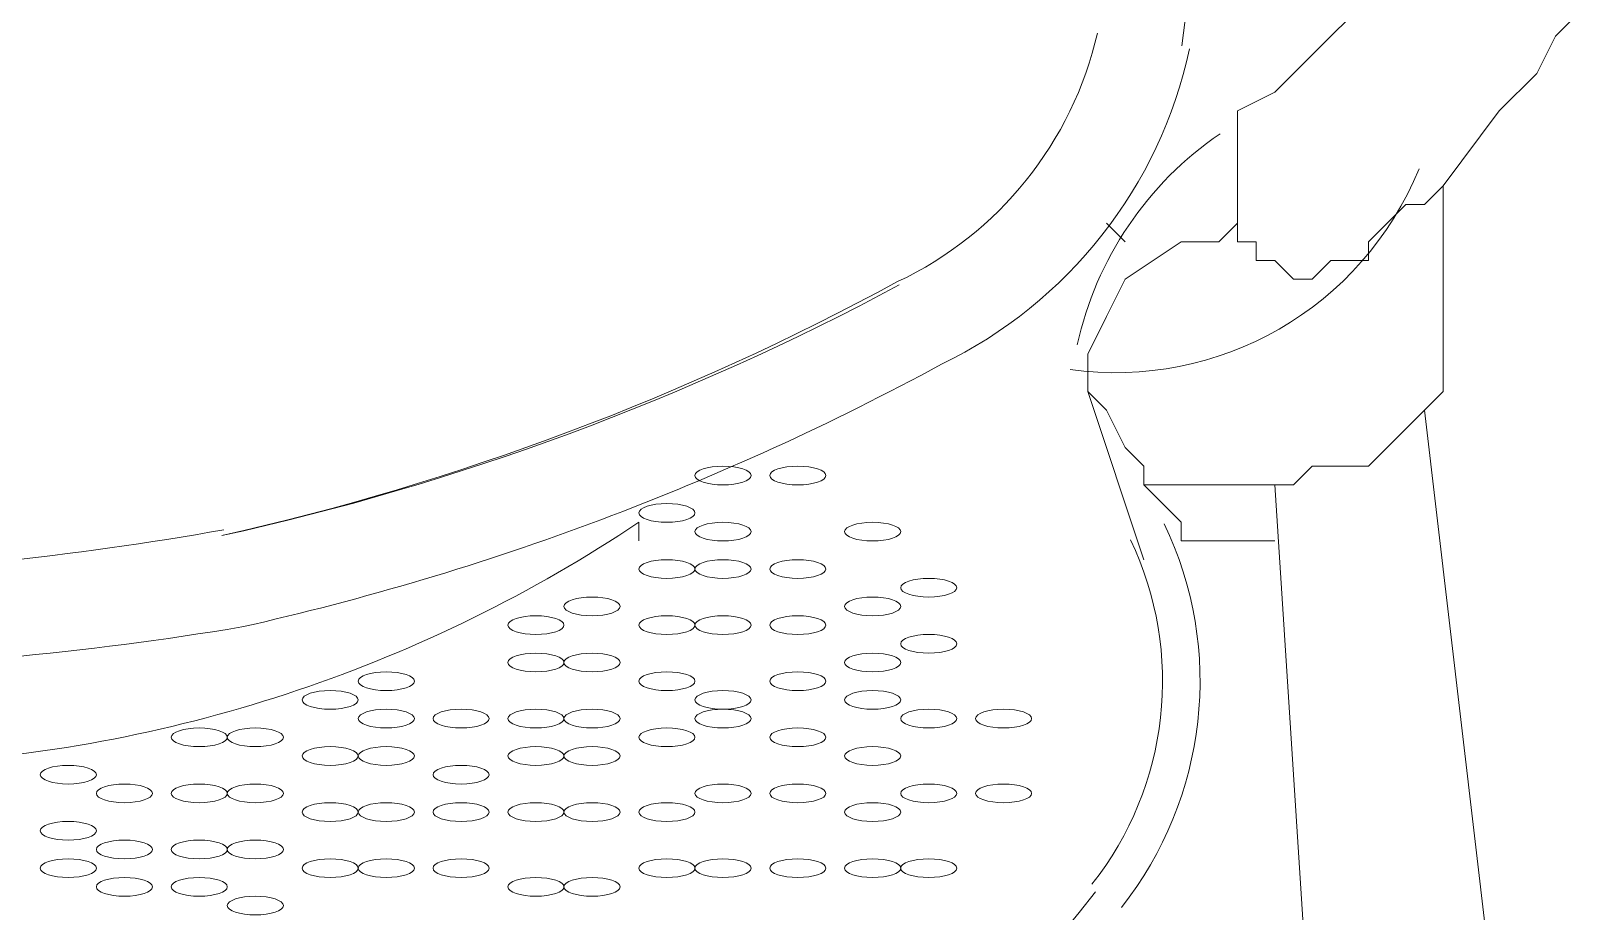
# Model space of a CAD drawing. Header units: metres. Extents: x 29 to 86.9, y -23.2 to 39.7.
# Drawn here: x 74.5335 to 74.7352, y -15.9126 to -15.7975 of the extents above; entities that cross this region are included whole.
import ezdxf

# ---------------------------------------------------------------- set-up
doc = ezdxf.new("R2010")
doc.units = ezdxf.units.M
doc.header["$LTSCALE"] = 100
doc.layers.get('0').update_dxf_attribs({"color": 254})
doc.layers.add('Arqui', color=8, linetype='Continuous', lineweight=0)

# ---------------------------------------------------------------- blocks, each defined once
blk = doc.blocks.new('A$C9582355f')
at = {"layer": 'Arqui'}
for points in [[(45.70853553276555, 7.341359911394193), (45.70853553276555, 7.343805511393839), (45.70853553276555, 7.348696711394041), (45.70853553276555, 7.351142311394142), (45.70853553276555, 7.356033511393889), (45.71342673276553, 7.35847911139399), (45.7207635327656, 7.365815911393838), (45.72565473276558, 7.37070711139404), (45.72810033276556, 7.373152711394141), (45.73299153276554, 7.373152711394141), (45.73788273276551, 7.375598311394242)], [(45.73543713276553, 7.34625111139394), (45.7427739327656, 7.356033511393889), (45.74766513276558, 7.360924711394091), (45.75011073276556, 7.365815911393838), (45.75255633276555, 7.368261511393939)], [(45.69386193276551, 7.338914311394092), (45.69141633276553, 7.341359911394193)], [(45.69630753276562, 7.297339111394194), (45.68897073276554, 7.319349511394194)], [(45.7427739327656, 7.233753511393843), (45.73299153276554, 7.316903911394093)], [(45.69630753276562, 7.307121511394143), (45.6987531327656, 7.304675911394042), (45.70119873276559, 7.302230311393942), (45.70119873276559, 7.299784711393841), (45.70364433276558, 7.299784711393841), (45.70853553276555, 7.299784711393841), (45.71342673276553, 7.299784711393841)]]:
    blk.add_lwpolyline(points, dxfattribs=at)
for points in [[(45.57575207206156, 7.300482245425883, 0.06904268617255305), (45.66432211730961, 7.333269377474153, -0.06904268617255305), (45.57575207206156, 7.300482245425883, 0.06904268617255305), (45.66411274949354, 7.333708631690115, 0.230203823045746), (45.69022429841351, 7.36622518255399)], [(45.51647009220557, 7.282841301122062, 0.03702395519679718), (45.57838089641353, 7.288540160522189, 0.06904277544357453), (45.66985797746958, 7.322902185601833, 0.2305320559252962), (45.70228744051752, 7.364141947105963)], [(45.74024031242749, 7.233919795992279, -1.02790315791986), (45.71831793276561, 7.231307911394197), (45.71342673276553, 7.307121511394143)], [(45.63027633276562, 7.299784711393841), (45.63027633276562, 7.302230311393942, -0.1333274390354763), (45.53680799527757, 7.270730689921947)], [(45.31133446037353, 7.253904008137852, 0.2538010257354554), (45.50034955296559, 7.170920373601803, 0.2538010257352337), (45.68998460515758, 7.253904008137852)]]:
    blk.add_lwpolyline(points, format="xyb", dxfattribs=at)
blk.add_lwpolyline([(45.73543713276553, 7.34625111139394), (45.73543713276553, 7.32179511139384), (45.73543713276553, 7.319349511394194), (45.73299153276554, 7.316903911394093), (45.72810033276556, 7.312012711393891), (45.72565473276558, 7.309567111394244), (45.7207635327656, 7.309567111394244), (45.71831793276561, 7.309567111394244), (45.71587233276551, 7.307121511394143), (45.71342673276553, 7.307121511394143), (45.70853553276555, 7.307121511394143), (45.70364433276558, 7.307121511394143), (45.69630753276562, 7.307121511394143), (45.69630753276562, 7.309567111394244), (45.69386193276551, 7.312012711393891), (45.69141633276553, 7.316903911394093), (45.68897073276554, 7.319349511394194), (45.68897073276554, 7.32179511139384), (45.68897073276554, 7.324240711393941), (45.69141633276553, 7.329131911394143), (45.69386193276551, 7.33402311139389), (45.70119873276559, 7.338914311394092), (45.70608993276556, 7.338914311394092), (45.70853553276555, 7.341359911394193), (45.70853553276555, 7.338914311394092), (45.71098113276554, 7.338914311394092), (45.71098113276554, 7.336468711393991), (45.71342673276553, 7.336468711393991), (45.71587233276551, 7.33402311139389), (45.71831793276561, 7.33402311139389), (45.7207635327656, 7.336468711393991), (45.72565473276558, 7.336468711393991), (45.72565473276558, 7.338914311394092), (45.72810033276556, 7.341359911394193), (45.73054593276555, 7.343805511393839), (45.73299153276554, 7.343805511393839)], close=True, dxfattribs=at)
blk.add_lwpolyline([(45.51611609160551, 7.295064165361964, 0.0370242498161921), (45.57601844681352, 7.301254150153909, -0.0370242498161921)], format="xyb", close=True, dxfattribs=at)
for centre, radius, start, end in [((43.86088749815423, 7.596925139991981), 1.854984880257842, 352.8039437103953, 359.5880114916212), ((45.73176867903538, 7.31568114078209), 0.0452435382261471, 124.3212610782145, 167.563499154439), ((45.69263911151921, 7.364593122325914), 0.04279801544091347, 261.9525491286323, 337.8845305626713), ((45.65595516150546, 7.281442697629245), 0.04768917459651693, 321.6577184457224, 25.58718994622053), ((45.65595511884993, 7.281442692659311), 0.04279800939940798, 321.6577388136591, 25.58716853980907)]:
    blk.add_arc(centre, radius, start, end, dxfattribs=at)
for points in [[(45.64128153276562, 7.309567111394244), (45.63925552435757, 7.309567111394244), (45.63761313276558, 7.309019639378221), (45.63761313276558, 7.308344311394194)], [(45.63761313276558, 7.308344311394194), (45.63761313276558, 7.307668983410167), (45.63925552435757, 7.307121511394143), (45.64128153276562, 7.307121511394143)], [(45.64494993276554, 7.308344311394194), (45.64494993276554, 7.309019639378221), (45.64330754117356, 7.309567111394244), (45.64128153276562, 7.309567111394244)], [(45.64128153276562, 7.307121511394143), (45.64330754117356, 7.307121511394143), (45.64494993276554, 7.307668983410167), (45.64494993276554, 7.308344311394194)], [(45.65106393276557, 7.309567111394244), (45.64903792435751, 7.309567111394244), (45.64739553276553, 7.309019639378221), (45.64739553276553, 7.308344311394194)], [(45.64739553276553, 7.308344311394194), (45.64739553276553, 7.307668983410167), (45.64903792435751, 7.307121511394143), (45.65106393276557, 7.307121511394143)], [(45.6547323327656, 7.308344311394194), (45.6547323327656, 7.309019639378221), (45.65308994117362, 7.309567111394244), (45.65106393276557, 7.309567111394244)], [(45.65106393276557, 7.307121511394143), (45.65308994117362, 7.307121511394143), (45.6547323327656, 7.307668983410167), (45.6547323327656, 7.308344311394194)], [(45.63394473276554, 7.304675911394042), (45.6319187243576, 7.304675911394042), (45.63027633276562, 7.304128439378019), (45.63027633276562, 7.303453111393992)], [(45.63761313276558, 7.303453111393992), (45.63761313276558, 7.304128439378019), (45.63597074117359, 7.304675911394042), (45.63394473276554, 7.304675911394042)], [(45.63027633276562, 7.303453111393992), (45.63027633276562, 7.302777783409965), (45.6319187243576, 7.302230311393942), (45.63394473276554, 7.302230311393942)], [(45.63394473276554, 7.302230311393942), (45.63597074117359, 7.302230311393942), (45.63761313276558, 7.302777783409965), (45.63761313276558, 7.303453111393992)], [(45.64128153276562, 7.302230311393942), (45.63925552435757, 7.302230311393942), (45.63761313276558, 7.301682839377918), (45.63761313276558, 7.301007511393891)], [(45.64494993276554, 7.301007511393891), (45.64494993276554, 7.301682839377918), (45.64330754117356, 7.302230311393942), (45.64128153276562, 7.302230311393942)], [(45.66084633276552, 7.302230311393942), (45.65882032435758, 7.302230311393942), (45.65717793276559, 7.301682839377918), (45.65717793276559, 7.301007511393891)], [(45.66451473276555, 7.301007511393891), (45.66451473276555, 7.301682839377918), (45.66287234117357, 7.302230311393942), (45.66084633276552, 7.302230311393942)], [(45.63761313276558, 7.301007511393891), (45.63761313276558, 7.300332183409864), (45.63925552435757, 7.299784711393841), (45.64128153276562, 7.299784711393841)], [(45.64128153276562, 7.299784711393841), (45.64330754117356, 7.299784711393841), (45.64494993276554, 7.300332183409864), (45.64494993276554, 7.301007511393891)], [(45.65717793276559, 7.301007511393891), (45.65717793276559, 7.300332183409864), (45.65882032435758, 7.299784711393841), (45.66084633276552, 7.299784711393841)], [(45.66084633276552, 7.299784711393841), (45.66287234117357, 7.299784711393841), (45.66451473276555, 7.300332183409864), (45.66451473276555, 7.301007511393891)], [(45.63394473276554, 7.297339111394194), (45.6319187243576, 7.297339111394194), (45.63027633276562, 7.296791639378171), (45.63027633276562, 7.296116311394144)], [(45.63027633276562, 7.296116311394144), (45.63027633276562, 7.295440983410117), (45.6319187243576, 7.294893511394093), (45.63394473276554, 7.294893511394093)], [(45.63761313276558, 7.296116311394144), (45.63761313276558, 7.296791639378171), (45.63597074117359, 7.297339111394194), (45.63394473276554, 7.297339111394194)], [(45.63394473276554, 7.294893511394093), (45.63597074117359, 7.294893511394093), (45.63761313276558, 7.295440983410117), (45.63761313276558, 7.296116311394144)], [(45.64128153276562, 7.297339111394194), (45.63925552435757, 7.297339111394194), (45.63761313276558, 7.296791639378171), (45.63761313276558, 7.296116311394144)], [(45.63761313276558, 7.296116311394144), (45.63761313276558, 7.295440983410117), (45.63925552435757, 7.294893511394093), (45.64128153276562, 7.294893511394093)], [(45.64494993276554, 7.296116311394144), (45.64494993276554, 7.296791639378171), (45.64330754117356, 7.297339111394194), (45.64128153276562, 7.297339111394194)], [(45.64128153276562, 7.294893511394093), (45.64330754117356, 7.294893511394093), (45.64494993276554, 7.295440983410117), (45.64494993276554, 7.296116311394144)], [(45.65106393276557, 7.297339111394194), (45.64903792435751, 7.297339111394194), (45.64739553276553, 7.296791639378171), (45.64739553276553, 7.296116311394144)], [(45.64739553276553, 7.296116311394144), (45.64739553276553, 7.295440983410117), (45.64903792435751, 7.294893511394093), (45.65106393276557, 7.294893511394093)], [(45.6547323327656, 7.296116311394144), (45.6547323327656, 7.296791639378171), (45.65308994117362, 7.297339111394194), (45.65106393276557, 7.297339111394194)], [(45.65106393276557, 7.294893511394093), (45.65308994117362, 7.294893511394093), (45.6547323327656, 7.295440983410117), (45.6547323327656, 7.296116311394144)], [(45.66818313276559, 7.294893511394093), (45.66615712435754, 7.294893511394093), (45.66451473276555, 7.29434603937807), (45.66451473276555, 7.293670711394043)], [(45.67185153276552, 7.293670711394043), (45.67185153276552, 7.29434603937807), (45.67020914117353, 7.294893511394093), (45.66818313276559, 7.294893511394093)], [(45.62416233276559, 7.292447911393992), (45.62213632435754, 7.292447911393992), (45.62049393276556, 7.291900439377969), (45.62049393276556, 7.291225111393942)], [(45.62783073276552, 7.291225111393942), (45.62783073276552, 7.291900439377969), (45.62618834117353, 7.292447911393992), (45.62416233276559, 7.292447911393992)], [(45.66084633276552, 7.292447911393992), (45.65882032435758, 7.292447911393992), (45.65717793276559, 7.291900439377969), (45.65717793276559, 7.291225111393942)], [(45.66451473276555, 7.291225111393942), (45.66451473276555, 7.291900439377969), (45.66287234117357, 7.292447911393992), (45.66084633276552, 7.292447911393992)], [(45.66451473276555, 7.293670711394043), (45.66451473276555, 7.292995383410016), (45.66615712435754, 7.292447911393992), (45.66818313276559, 7.292447911393992)], [(45.66818313276559, 7.292447911393992), (45.67020914117353, 7.292447911393992), (45.67185153276552, 7.292995383410016), (45.67185153276552, 7.293670711394043)], [(45.61682553276552, 7.290002311393891), (45.61479952435758, 7.290002311393891), (45.61315713276559, 7.289454839377868), (45.61315713276559, 7.288779511393841)], [(45.62049393276556, 7.288779511393841), (45.62049393276556, 7.289454839377868), (45.61885154117357, 7.290002311393891), (45.61682553276552, 7.290002311393891)], [(45.62049393276556, 7.291225111393942), (45.62049393276556, 7.290549783409915), (45.62213632435754, 7.290002311393891), (45.62416233276559, 7.290002311393891)], [(45.62416233276559, 7.290002311393891), (45.62618834117353, 7.290002311393891), (45.62783073276552, 7.290549783409915), (45.62783073276552, 7.291225111393942)], [(45.63394473276554, 7.290002311393891), (45.6319187243576, 7.290002311393891), (45.63027633276562, 7.289454839377868), (45.63027633276562, 7.288779511393841)], [(45.63761313276558, 7.288779511393841), (45.63761313276558, 7.289454839377868), (45.63597074117359, 7.290002311393891), (45.63394473276554, 7.290002311393891)], [(45.64128153276562, 7.290002311393891), (45.63925552435757, 7.290002311393891), (45.63761313276558, 7.289454839377868), (45.63761313276558, 7.288779511393841)], [(45.64494993276554, 7.288779511393841), (45.64494993276554, 7.289454839377868), (45.64330754117356, 7.290002311393891), (45.64128153276562, 7.290002311393891)], [(45.65106393276557, 7.290002311393891), (45.64903792435751, 7.290002311393891), (45.64739553276553, 7.289454839377868), (45.64739553276553, 7.288779511393841)], [(45.6547323327656, 7.288779511393841), (45.6547323327656, 7.289454839377868), (45.65308994117362, 7.290002311393891), (45.65106393276557, 7.290002311393891)], [(45.65717793276559, 7.291225111393942), (45.65717793276559, 7.290549783409915), (45.65882032435758, 7.290002311393891), (45.66084633276552, 7.290002311393891)], [(45.66084633276552, 7.290002311393891), (45.66287234117357, 7.290002311393891), (45.66451473276555, 7.290549783409915), (45.66451473276555, 7.291225111393942)], [(45.61315713276559, 7.288779511393841), (45.61315713276559, 7.288104183409814), (45.61479952435758, 7.287556711394245), (45.61682553276552, 7.287556711394245)], [(45.61682553276552, 7.287556711394245), (45.61885154117357, 7.287556711394245), (45.62049393276556, 7.288104183409814), (45.62049393276556, 7.288779511393841)], [(45.63027633276562, 7.288779511393841), (45.63027633276562, 7.288104183409814), (45.6319187243576, 7.287556711394245), (45.63394473276554, 7.287556711394245)], [(45.63394473276554, 7.287556711394245), (45.63597074117359, 7.287556711394245), (45.63761313276558, 7.288104183409814), (45.63761313276558, 7.288779511393841)], [(45.63761313276558, 7.288779511393841), (45.63761313276558, 7.288104183409814), (45.63925552435757, 7.287556711394245), (45.64128153276562, 7.287556711394245)], [(45.64128153276562, 7.287556711394245), (45.64330754117356, 7.287556711394245), (45.64494993276554, 7.288104183409814), (45.64494993276554, 7.288779511393841)], [(45.64739553276553, 7.288779511393841), (45.64739553276553, 7.288104183409814), (45.64903792435751, 7.287556711394245), (45.65106393276557, 7.287556711394245)], [(45.65106393276557, 7.287556711394245), (45.65308994117362, 7.287556711394245), (45.6547323327656, 7.288104183409814), (45.6547323327656, 7.288779511393841)], [(45.66818313276559, 7.287556711394245), (45.66615712435754, 7.287556711394245), (45.66451473276555, 7.287009239378222), (45.66451473276555, 7.286333911394195)], [(45.66451473276555, 7.286333911394195), (45.66451473276555, 7.285658583410168), (45.66615712435754, 7.285111111394144), (45.66818313276559, 7.285111111394144)], [(45.67185153276552, 7.286333911394195), (45.67185153276552, 7.287009239378222), (45.67020914117353, 7.287556711394245), (45.66818313276559, 7.287556711394245)], [(45.66818313276559, 7.285111111394144), (45.67020914117353, 7.285111111394144), (45.67185153276552, 7.285658583410168), (45.67185153276552, 7.286333911394195)], [(45.61682553276552, 7.285111111394144), (45.61479952435758, 7.285111111394144), (45.61315713276559, 7.284563639378121), (45.61315713276559, 7.283888311394094)], [(45.61315713276559, 7.283888311394094), (45.61315713276559, 7.283212983410067), (45.61479952435758, 7.282665511394043), (45.61682553276552, 7.282665511394043)], [(45.62049393276556, 7.283888311394094), (45.62049393276556, 7.284563639378121), (45.61885154117357, 7.285111111394144), (45.61682553276552, 7.285111111394144)], [(45.61682553276552, 7.282665511394043), (45.61885154117357, 7.282665511394043), (45.62049393276556, 7.283212983410067), (45.62049393276556, 7.283888311394094)], [(45.62416233276559, 7.285111111394144), (45.62213632435754, 7.285111111394144), (45.62049393276556, 7.284563639378121), (45.62049393276556, 7.283888311394094)], [(45.62049393276556, 7.283888311394094), (45.62049393276556, 7.283212983410067), (45.62213632435754, 7.282665511394043), (45.62416233276559, 7.282665511394043)], [(45.62783073276552, 7.283888311394094), (45.62783073276552, 7.284563639378121), (45.62618834117353, 7.285111111394144), (45.62416233276559, 7.285111111394144)], [(45.62416233276559, 7.282665511394043), (45.62618834117353, 7.282665511394043), (45.62783073276552, 7.283212983410067), (45.62783073276552, 7.283888311394094)], [(45.66084633276552, 7.285111111394144), (45.65882032435758, 7.285111111394144), (45.65717793276559, 7.284563639378121), (45.65717793276559, 7.283888311394094)], [(45.65717793276559, 7.283888311394094), (45.65717793276559, 7.283212983410067), (45.65882032435758, 7.282665511394043), (45.66084633276552, 7.282665511394043)], [(45.66451473276555, 7.283888311394094), (45.66451473276555, 7.284563639378121), (45.66287234117357, 7.285111111394144), (45.66084633276552, 7.285111111394144)], [(45.66084633276552, 7.282665511394043), (45.66287234117357, 7.282665511394043), (45.66451473276555, 7.283212983410067), (45.66451473276555, 7.283888311394094)], [(45.59726073276562, 7.282665511394043), (45.59523472435757, 7.282665511394043), (45.59359233276558, 7.28211803937802), (45.59359233276558, 7.281442711393993)], [(45.60092913276554, 7.281442711393993), (45.60092913276554, 7.28211803937802), (45.59928674117356, 7.282665511394043), (45.59726073276562, 7.282665511394043)], [(45.63394473276554, 7.282665511394043), (45.6319187243576, 7.282665511394043), (45.63027633276562, 7.28211803937802), (45.63027633276562, 7.281442711393993)], [(45.63761313276558, 7.281442711393993), (45.63761313276558, 7.28211803937802), (45.63597074117359, 7.282665511394043), (45.63394473276554, 7.282665511394043)], [(45.65106393276557, 7.282665511394043), (45.64903792435751, 7.282665511394043), (45.64739553276553, 7.28211803937802), (45.64739553276553, 7.281442711393993)], [(45.6547323327656, 7.281442711393993), (45.6547323327656, 7.28211803937802), (45.65308994117362, 7.282665511394043), (45.65106393276557, 7.282665511394043)], [(45.58992393276554, 7.280219911393942), (45.58789792435761, 7.280219911393942), (45.58625553276562, 7.279672439377919), (45.58625553276562, 7.278997111393892)], [(45.59359233276558, 7.278997111393892), (45.59359233276558, 7.279672439377919), (45.5919499411736, 7.280219911393942), (45.58992393276554, 7.280219911393942)], [(45.59359233276558, 7.281442711393993), (45.59359233276558, 7.280767383409966), (45.59523472435757, 7.280219911393942), (45.59726073276562, 7.280219911393942)], [(45.59726073276562, 7.280219911393942), (45.59928674117356, 7.280219911393942), (45.60092913276554, 7.280767383409966), (45.60092913276554, 7.281442711393993)], [(45.63027633276562, 7.281442711393993), (45.63027633276562, 7.280767383409966), (45.6319187243576, 7.280219911393942), (45.63394473276554, 7.280219911393942)], [(45.63394473276554, 7.280219911393942), (45.63597074117359, 7.280219911393942), (45.63761313276558, 7.280767383409966), (45.63761313276558, 7.281442711393993)], [(45.64128153276562, 7.280219911393942), (45.63925552435757, 7.280219911393942), (45.63761313276558, 7.279672439377919), (45.63761313276558, 7.278997111393892)], [(45.64494993276554, 7.278997111393892), (45.64494993276554, 7.279672439377919), (45.64330754117356, 7.280219911393942), (45.64128153276562, 7.280219911393942)], [(45.64739553276553, 7.281442711393993), (45.64739553276553, 7.280767383409966), (45.64903792435751, 7.280219911393942), (45.65106393276557, 7.280219911393942)], [(45.65106393276557, 7.280219911393942), (45.65308994117362, 7.280219911393942), (45.6547323327656, 7.280767383409966), (45.6547323327656, 7.281442711393993)], [(45.66084633276552, 7.280219911393942), (45.65882032435758, 7.280219911393942), (45.65717793276559, 7.279672439377919), (45.65717793276559, 7.278997111393892)], [(45.66451473276555, 7.278997111393892), (45.66451473276555, 7.279672439377919), (45.66287234117357, 7.280219911393942), (45.66084633276552, 7.280219911393942)], [(45.58625553276562, 7.278997111393892), (45.58625553276562, 7.278321783409865), (45.58789792435761, 7.277774311393841), (45.58992393276554, 7.277774311393841)], [(45.58992393276554, 7.277774311393841), (45.5919499411736, 7.277774311393841), (45.59359233276558, 7.278321783409865), (45.59359233276558, 7.278997111393892)], [(45.59726073276562, 7.277774311393841), (45.59523472435757, 7.277774311393841), (45.59359233276558, 7.277226839377818), (45.59359233276558, 7.276551511394246)], [(45.60092913276554, 7.276551511394246), (45.60092913276554, 7.277226839377818), (45.59928674117356, 7.277774311393841), (45.59726073276562, 7.277774311393841)], [(45.60704313276557, 7.277774311393841), (45.60501712435752, 7.277774311393841), (45.60337473276553, 7.277226839377818), (45.60337473276553, 7.276551511394246)], [(45.61071153276561, 7.276551511394246), (45.61071153276561, 7.277226839377818), (45.60906914117362, 7.277774311393841), (45.60704313276557, 7.277774311393841)], [(45.61682553276552, 7.277774311393841), (45.61479952435758, 7.277774311393841), (45.61315713276559, 7.277226839377818), (45.61315713276559, 7.276551511394246)], [(45.62049393276556, 7.276551511394246), (45.62049393276556, 7.277226839377818), (45.61885154117357, 7.277774311393841), (45.61682553276552, 7.277774311393841)], [(45.62416233276559, 7.277774311393841), (45.62213632435754, 7.277774311393841), (45.62049393276556, 7.277226839377818), (45.62049393276556, 7.276551511394246)], [(45.62783073276552, 7.276551511394246), (45.62783073276552, 7.277226839377818), (45.62618834117353, 7.277774311393841), (45.62416233276559, 7.277774311393841)], [(45.63761313276558, 7.278997111393892), (45.63761313276558, 7.278321783409865), (45.63925552435757, 7.277774311393841), (45.64128153276562, 7.277774311393841)], [(45.64128153276562, 7.277774311393841), (45.63925552435757, 7.277774311393841), (45.63761313276558, 7.277226839377818), (45.63761313276558, 7.276551511394246)], [(45.64128153276562, 7.277774311393841), (45.64330754117356, 7.277774311393841), (45.64494993276554, 7.278321783409865), (45.64494993276554, 7.278997111393892)], [(45.64494993276554, 7.276551511394246), (45.64494993276554, 7.277226839377818), (45.64330754117356, 7.277774311393841), (45.64128153276562, 7.277774311393841)], [(45.65717793276559, 7.278997111393892), (45.65717793276559, 7.278321783409865), (45.65882032435758, 7.277774311393841), (45.66084633276552, 7.277774311393841)], [(45.66084633276552, 7.277774311393841), (45.66287234117357, 7.277774311393841), (45.66451473276555, 7.278321783409865), (45.66451473276555, 7.278997111393892)], [(45.66818313276559, 7.277774311393841), (45.66615712435754, 7.277774311393841), (45.66451473276555, 7.277226839377818), (45.66451473276555, 7.276551511394246)], [(45.67185153276552, 7.276551511394246), (45.67185153276552, 7.277226839377818), (45.67020914117353, 7.277774311393841), (45.66818313276559, 7.277774311393841)], [(45.67796553276554, 7.277774311393841), (45.6759395243576, 7.277774311393841), (45.67429713276562, 7.277226839377818), (45.67429713276562, 7.276551511394246)], [(45.68163393276558, 7.276551511394246), (45.68163393276558, 7.277226839377818), (45.67999154117359, 7.277774311393841), (45.67796553276554, 7.277774311393841)], [(45.59359233276558, 7.276551511394246), (45.59359233276558, 7.275876183410219), (45.59523472435757, 7.275328711394195), (45.59726073276562, 7.275328711394195)], [(45.59726073276562, 7.275328711394195), (45.59928674117356, 7.275328711394195), (45.60092913276554, 7.275876183410219), (45.60092913276554, 7.276551511394246)], [(45.60337473276553, 7.276551511394246), (45.60337473276553, 7.275876183410219), (45.60501712435752, 7.275328711394195), (45.60704313276557, 7.275328711394195)], [(45.60704313276557, 7.275328711394195), (45.60906914117362, 7.275328711394195), (45.61071153276561, 7.275876183410219), (45.61071153276561, 7.276551511394246)], [(45.61315713276559, 7.276551511394246), (45.61315713276559, 7.275876183410219), (45.61479952435758, 7.275328711394195), (45.61682553276552, 7.275328711394195)], [(45.61682553276552, 7.275328711394195), (45.61885154117357, 7.275328711394195), (45.62049393276556, 7.275876183410219), (45.62049393276556, 7.276551511394246)], [(45.62049393276556, 7.276551511394246), (45.62049393276556, 7.275876183410219), (45.62213632435754, 7.275328711394195), (45.62416233276559, 7.275328711394195)], [(45.62416233276559, 7.275328711394195), (45.62618834117353, 7.275328711394195), (45.62783073276552, 7.275876183410219), (45.62783073276552, 7.276551511394246)], [(45.63761313276558, 7.276551511394246), (45.63761313276558, 7.275876183410219), (45.63925552435757, 7.275328711394195), (45.64128153276562, 7.275328711394195)], [(45.64128153276562, 7.275328711394195), (45.64330754117356, 7.275328711394195), (45.64494993276554, 7.275876183410219), (45.64494993276554, 7.276551511394246)], [(45.66451473276555, 7.276551511394246), (45.66451473276555, 7.275876183410219), (45.66615712435754, 7.275328711394195), (45.66818313276559, 7.275328711394195)], [(45.66818313276559, 7.275328711394195), (45.67020914117353, 7.275328711394195), (45.67185153276552, 7.275876183410219), (45.67185153276552, 7.276551511394246)], [(45.67429713276562, 7.276551511394246), (45.67429713276562, 7.275876183410219), (45.6759395243576, 7.275328711394195), (45.67796553276554, 7.275328711394195)], [(45.67796553276554, 7.275328711394195), (45.67999154117359, 7.275328711394195), (45.68163393276558, 7.275876183410219), (45.68163393276558, 7.276551511394246)], [(45.57280473276552, 7.275328711394195), (45.57077872435758, 7.275328711394195), (45.56913633276559, 7.274781239378171), (45.56913633276559, 7.274105911394145)], [(45.56913633276559, 7.274105911394145), (45.56913633276559, 7.273430583410118), (45.57077872435758, 7.272883111394094), (45.57280473276552, 7.272883111394094)], [(45.57647313276556, 7.274105911394145), (45.57647313276556, 7.274781239378171), (45.57483074117357, 7.275328711394195), (45.57280473276552, 7.275328711394195)], [(45.57280473276552, 7.272883111394094), (45.57483074117357, 7.272883111394094), (45.57647313276556, 7.273430583410118), (45.57647313276556, 7.274105911394145)], [(45.58014153276559, 7.275328711394195), (45.57811552435754, 7.275328711394195), (45.57647313276556, 7.274781239378171), (45.57647313276556, 7.274105911394145)], [(45.57647313276556, 7.274105911394145), (45.57647313276556, 7.273430583410118), (45.57811552435754, 7.272883111394094), (45.58014153276559, 7.272883111394094)], [(45.58380993276552, 7.274105911394145), (45.58380993276552, 7.274781239378171), (45.58216754117353, 7.275328711394195), (45.58014153276559, 7.275328711394195)], [(45.58014153276559, 7.272883111394094), (45.58216754117353, 7.272883111394094), (45.58380993276552, 7.273430583410118), (45.58380993276552, 7.274105911394145)], [(45.63394473276554, 7.275328711394195), (45.6319187243576, 7.275328711394195), (45.63027633276562, 7.274781239378171), (45.63027633276562, 7.274105911394145)], [(45.63027633276562, 7.274105911394145), (45.63027633276562, 7.273430583410118), (45.6319187243576, 7.272883111394094), (45.63394473276554, 7.272883111394094)], [(45.63761313276558, 7.274105911394145), (45.63761313276558, 7.274781239378171), (45.63597074117359, 7.275328711394195), (45.63394473276554, 7.275328711394195)], [(45.63394473276554, 7.272883111394094), (45.63597074117359, 7.272883111394094), (45.63761313276558, 7.273430583410118), (45.63761313276558, 7.274105911394145)], [(45.65106393276557, 7.275328711394195), (45.64903792435751, 7.275328711394195), (45.64739553276553, 7.274781239378171), (45.64739553276553, 7.274105911394145)], [(45.64739553276553, 7.274105911394145), (45.64739553276553, 7.273430583410118), (45.64903792435751, 7.272883111394094), (45.65106393276557, 7.272883111394094)], [(45.6547323327656, 7.274105911394145), (45.6547323327656, 7.274781239378171), (45.65308994117362, 7.275328711394195), (45.65106393276557, 7.275328711394195)], [(45.65106393276557, 7.272883111394094), (45.65308994117362, 7.272883111394094), (45.6547323327656, 7.273430583410118), (45.6547323327656, 7.274105911394145)], [(45.58992393276554, 7.272883111394094), (45.58789792435761, 7.272883111394094), (45.58625553276562, 7.27233563937807), (45.58625553276562, 7.271660311394044)], [(45.58625553276562, 7.271660311394044), (45.58625553276562, 7.270984983410017), (45.58789792435761, 7.270437511393993), (45.58992393276554, 7.270437511393993)], [(45.59359233276558, 7.271660311394044), (45.59359233276558, 7.27233563937807), (45.5919499411736, 7.272883111394094), (45.58992393276554, 7.272883111394094)], [(45.58992393276554, 7.270437511393993), (45.5919499411736, 7.270437511393993), (45.59359233276558, 7.270984983410017), (45.59359233276558, 7.271660311394044)], [(45.59726073276562, 7.272883111394094), (45.59523472435757, 7.272883111394094), (45.59359233276558, 7.27233563937807), (45.59359233276558, 7.271660311394044)], [(45.59359233276558, 7.271660311394044), (45.59359233276558, 7.270984983410017), (45.59523472435757, 7.270437511393993), (45.59726073276562, 7.270437511393993)], [(45.60092913276554, 7.271660311394044), (45.60092913276554, 7.27233563937807), (45.59928674117356, 7.272883111394094), (45.59726073276562, 7.272883111394094)], [(45.59726073276562, 7.270437511393993), (45.59928674117356, 7.270437511393993), (45.60092913276554, 7.270984983410017), (45.60092913276554, 7.271660311394044)], [(45.61682553276552, 7.272883111394094), (45.61479952435758, 7.272883111394094), (45.61315713276559, 7.27233563937807), (45.61315713276559, 7.271660311394044)], [(45.61315713276559, 7.271660311394044), (45.61315713276559, 7.270984983410017), (45.61479952435758, 7.270437511393993), (45.61682553276552, 7.270437511393993)], [(45.62049393276556, 7.271660311394044), (45.62049393276556, 7.27233563937807), (45.61885154117357, 7.272883111394094), (45.61682553276552, 7.272883111394094)], [(45.61682553276552, 7.270437511393993), (45.61885154117357, 7.270437511393993), (45.62049393276556, 7.270984983410017), (45.62049393276556, 7.271660311394044)], [(45.62416233276559, 7.272883111394094), (45.62213632435754, 7.272883111394094), (45.62049393276556, 7.27233563937807), (45.62049393276556, 7.271660311394044)], [(45.62049393276556, 7.271660311394044), (45.62049393276556, 7.270984983410017), (45.62213632435754, 7.270437511393993), (45.62416233276559, 7.270437511393993)], [(45.62783073276552, 7.271660311394044), (45.62783073276552, 7.27233563937807), (45.62618834117353, 7.272883111394094), (45.62416233276559, 7.272883111394094)], [(45.62416233276559, 7.270437511393993), (45.62618834117353, 7.270437511393993), (45.62783073276552, 7.270984983410017), (45.62783073276552, 7.271660311394044)], [(45.66084633276552, 7.272883111394094), (45.65882032435758, 7.272883111394094), (45.65717793276559, 7.27233563937807), (45.65717793276559, 7.271660311394044)], [(45.65717793276559, 7.271660311394044), (45.65717793276559, 7.270984983410017), (45.65882032435758, 7.270437511393993), (45.66084633276552, 7.270437511393993)], [(45.66451473276555, 7.271660311394044), (45.66451473276555, 7.27233563937807), (45.66287234117357, 7.272883111394094), (45.66084633276552, 7.272883111394094)], [(45.66084633276552, 7.270437511393993), (45.66287234117357, 7.270437511393993), (45.66451473276555, 7.270984983410017), (45.66451473276555, 7.271660311394044)], [(45.55568553276561, 7.270437511393993), (45.55365952435756, 7.270437511393993), (45.55201713276557, 7.26989003937797), (45.55201713276557, 7.269214711393943)], [(45.55935393276553, 7.269214711393943), (45.55935393276553, 7.26989003937797), (45.55771154117355, 7.270437511393993), (45.55568553276561, 7.270437511393993)], [(45.60704313276557, 7.270437511393993), (45.60501712435752, 7.270437511393993), (45.60337473276553, 7.26989003937797), (45.60337473276553, 7.269214711393943)], [(45.61071153276561, 7.269214711393943), (45.61071153276561, 7.26989003937797), (45.60906914117362, 7.270437511393993), (45.60704313276557, 7.270437511393993)], [(45.55201713276557, 7.269214711393943), (45.55201713276557, 7.268539383409916), (45.55365952435756, 7.267991911393892), (45.55568553276561, 7.267991911393892)], [(45.55568553276561, 7.267991911393892), (45.55771154117355, 7.267991911393892), (45.55935393276553, 7.268539383409916), (45.55935393276553, 7.269214711393943)], [(45.56302233276557, 7.267991911393892), (45.56099632435752, 7.267991911393892), (45.55935393276553, 7.267444439377869), (45.55935393276553, 7.266769111393842)], [(45.56669073276561, 7.266769111393842), (45.56669073276561, 7.267444439377869), (45.56504834117362, 7.267991911393892), (45.56302233276557, 7.267991911393892)], [(45.57280473276552, 7.267991911393892), (45.57077872435758, 7.267991911393892), (45.56913633276559, 7.267444439377869), (45.56913633276559, 7.266769111393842)], [(45.57647313276556, 7.266769111393842), (45.57647313276556, 7.267444439377869), (45.57483074117357, 7.267991911393892), (45.57280473276552, 7.267991911393892)], [(45.58014153276559, 7.267991911393892), (45.57811552435754, 7.267991911393892), (45.57647313276556, 7.267444439377869), (45.57647313276556, 7.266769111393842)], [(45.58380993276552, 7.266769111393842), (45.58380993276552, 7.267444439377869), (45.58216754117353, 7.267991911393892), (45.58014153276559, 7.267991911393892)], [(45.60337473276553, 7.269214711393943), (45.60337473276553, 7.268539383409916), (45.60501712435752, 7.267991911393892), (45.60704313276557, 7.267991911393892)], [(45.60704313276557, 7.267991911393892), (45.60906914117362, 7.267991911393892), (45.61071153276561, 7.268539383409916), (45.61071153276561, 7.269214711393943)], [(45.64128153276562, 7.267991911393892), (45.63925552435757, 7.267991911393892), (45.63761313276558, 7.267444439377869), (45.63761313276558, 7.266769111393842)], [(45.64494993276554, 7.266769111393842), (45.64494993276554, 7.267444439377869), (45.64330754117356, 7.267991911393892), (45.64128153276562, 7.267991911393892)], [(45.65106393276557, 7.267991911393892), (45.64903792435751, 7.267991911393892), (45.64739553276553, 7.267444439377869), (45.64739553276553, 7.266769111393842)], [(45.6547323327656, 7.266769111393842), (45.6547323327656, 7.267444439377869), (45.65308994117362, 7.267991911393892), (45.65106393276557, 7.267991911393892)], [(45.66818313276559, 7.267991911393892), (45.66615712435754, 7.267991911393892), (45.66451473276555, 7.267444439377869), (45.66451473276555, 7.266769111393842)], [(45.67185153276552, 7.266769111393842), (45.67185153276552, 7.267444439377869), (45.67020914117353, 7.267991911393892), (45.66818313276559, 7.267991911393892)], [(45.67796553276554, 7.267991911393892), (45.6759395243576, 7.267991911393892), (45.67429713276562, 7.267444439377869), (45.67429713276562, 7.266769111393842)], [(45.68163393276558, 7.266769111393842), (45.68163393276558, 7.267444439377869), (45.67999154117359, 7.267991911393892), (45.67796553276554, 7.267991911393892)], [(45.55935393276553, 7.266769111393842), (45.55935393276553, 7.266093783409815), (45.56099632435752, 7.265546311394246), (45.56302233276557, 7.265546311394246)], [(45.56302233276557, 7.265546311394246), (45.56504834117362, 7.265546311394246), (45.56669073276561, 7.266093783409815), (45.56669073276561, 7.266769111393842)], [(45.56913633276559, 7.266769111393842), (45.56913633276559, 7.266093783409815), (45.57077872435758, 7.265546311394246), (45.57280473276552, 7.265546311394246)], [(45.57280473276552, 7.265546311394246), (45.57483074117357, 7.265546311394246), (45.57647313276556, 7.266093783409815), (45.57647313276556, 7.266769111393842)], [(45.57647313276556, 7.266769111393842), (45.57647313276556, 7.266093783409815), (45.57811552435754, 7.265546311394246), (45.58014153276559, 7.265546311394246)], [(45.58014153276559, 7.265546311394246), (45.58216754117353, 7.265546311394246), (45.58380993276552, 7.266093783409815), (45.58380993276552, 7.266769111393842)], [(45.58992393276554, 7.265546311394246), (45.58789792435761, 7.265546311394246), (45.58625553276562, 7.264998839378222), (45.58625553276562, 7.264323511394196)], [(45.59359233276558, 7.264323511394196), (45.59359233276558, 7.264998839378222), (45.5919499411736, 7.265546311394246), (45.58992393276554, 7.265546311394246)], [(45.59726073276562, 7.265546311394246), (45.59523472435757, 7.265546311394246), (45.59359233276558, 7.264998839378222), (45.59359233276558, 7.264323511394196)], [(45.60092913276554, 7.264323511394196), (45.60092913276554, 7.264998839378222), (45.59928674117356, 7.265546311394246), (45.59726073276562, 7.265546311394246)], [(45.60704313276557, 7.265546311394246), (45.60501712435752, 7.265546311394246), (45.60337473276553, 7.264998839378222), (45.60337473276553, 7.264323511394196)], [(45.61071153276561, 7.264323511394196), (45.61071153276561, 7.264998839378222), (45.60906914117362, 7.265546311394246), (45.60704313276557, 7.265546311394246)], [(45.61682553276552, 7.265546311394246), (45.61479952435758, 7.265546311394246), (45.61315713276559, 7.264998839378222), (45.61315713276559, 7.264323511394196)], [(45.62049393276556, 7.264323511394196), (45.62049393276556, 7.264998839378222), (45.61885154117357, 7.265546311394246), (45.61682553276552, 7.265546311394246)], [(45.62416233276559, 7.265546311394246), (45.62213632435754, 7.265546311394246), (45.62049393276556, 7.264998839378222), (45.62049393276556, 7.264323511394196)], [(45.62783073276552, 7.264323511394196), (45.62783073276552, 7.264998839378222), (45.62618834117353, 7.265546311394246), (45.62416233276559, 7.265546311394246)], [(45.63394473276554, 7.265546311394246), (45.6319187243576, 7.265546311394246), (45.63027633276562, 7.264998839378222), (45.63027633276562, 7.264323511394196)], [(45.63761313276558, 7.264323511394196), (45.63761313276558, 7.264998839378222), (45.63597074117359, 7.265546311394246), (45.63394473276554, 7.265546311394246)], [(45.63761313276558, 7.266769111393842), (45.63761313276558, 7.266093783409815), (45.63925552435757, 7.265546311394246), (45.64128153276562, 7.265546311394246)], [(45.64128153276562, 7.265546311394246), (45.64330754117356, 7.265546311394246), (45.64494993276554, 7.266093783409815), (45.64494993276554, 7.266769111393842)], [(45.64739553276553, 7.266769111393842), (45.64739553276553, 7.266093783409815), (45.64903792435751, 7.265546311394246), (45.65106393276557, 7.265546311394246)], [(45.65106393276557, 7.265546311394246), (45.65308994117362, 7.265546311394246), (45.6547323327656, 7.266093783409815), (45.6547323327656, 7.266769111393842)], [(45.66084633276552, 7.265546311394246), (45.65882032435758, 7.265546311394246), (45.65717793276559, 7.264998839378222), (45.65717793276559, 7.264323511394196)], [(45.66451473276555, 7.264323511394196), (45.66451473276555, 7.264998839378222), (45.66287234117357, 7.265546311394246), (45.66084633276552, 7.265546311394246)], [(45.66451473276555, 7.266769111393842), (45.66451473276555, 7.266093783409815), (45.66615712435754, 7.265546311394246), (45.66818313276559, 7.265546311394246)], [(45.66818313276559, 7.265546311394246), (45.67020914117353, 7.265546311394246), (45.67185153276552, 7.266093783409815), (45.67185153276552, 7.266769111393842)], [(45.67429713276562, 7.266769111393842), (45.67429713276562, 7.266093783409815), (45.6759395243576, 7.265546311394246), (45.67796553276554, 7.265546311394246)], [(45.67796553276554, 7.265546311394246), (45.67999154117359, 7.265546311394246), (45.68163393276558, 7.266093783409815), (45.68163393276558, 7.266769111393842)], [(45.58625553276562, 7.264323511394196), (45.58625553276562, 7.263648183410169), (45.58789792435761, 7.263100711394145), (45.58992393276554, 7.263100711394145)], [(45.58992393276554, 7.263100711394145), (45.5919499411736, 7.263100711394145), (45.59359233276558, 7.263648183410169), (45.59359233276558, 7.264323511394196)], [(45.59359233276558, 7.264323511394196), (45.59359233276558, 7.263648183410169), (45.59523472435757, 7.263100711394145), (45.59726073276562, 7.263100711394145)], [(45.59726073276562, 7.263100711394145), (45.59928674117356, 7.263100711394145), (45.60092913276554, 7.263648183410169), (45.60092913276554, 7.264323511394196)], [(45.60337473276553, 7.264323511394196), (45.60337473276553, 7.263648183410169), (45.60501712435752, 7.263100711394145), (45.60704313276557, 7.263100711394145)], [(45.60704313276557, 7.263100711394145), (45.60906914117362, 7.263100711394145), (45.61071153276561, 7.263648183410169), (45.61071153276561, 7.264323511394196)], [(45.61315713276559, 7.264323511394196), (45.61315713276559, 7.263648183410169), (45.61479952435758, 7.263100711394145), (45.61682553276552, 7.263100711394145)], [(45.61682553276552, 7.263100711394145), (45.61885154117357, 7.263100711394145), (45.62049393276556, 7.263648183410169), (45.62049393276556, 7.264323511394196)], [(45.62049393276556, 7.264323511394196), (45.62049393276556, 7.263648183410169), (45.62213632435754, 7.263100711394145), (45.62416233276559, 7.263100711394145)], [(45.62416233276559, 7.263100711394145), (45.62618834117353, 7.263100711394145), (45.62783073276552, 7.263648183410169), (45.62783073276552, 7.264323511394196)], [(45.63027633276562, 7.264323511394196), (45.63027633276562, 7.263648183410169), (45.6319187243576, 7.263100711394145), (45.63394473276554, 7.263100711394145)], [(45.63394473276554, 7.263100711394145), (45.63597074117359, 7.263100711394145), (45.63761313276558, 7.263648183410169), (45.63761313276558, 7.264323511394196)], [(45.65717793276559, 7.264323511394196), (45.65717793276559, 7.263648183410169), (45.65882032435758, 7.263100711394145), (45.66084633276552, 7.263100711394145)], [(45.66084633276552, 7.263100711394145), (45.66287234117357, 7.263100711394145), (45.66451473276555, 7.263648183410169), (45.66451473276555, 7.264323511394196)], [(45.55568553276561, 7.263100711394145), (45.55365952435756, 7.263100711394145), (45.55201713276557, 7.262553239378121), (45.55201713276557, 7.261877911394095)], [(45.55201713276557, 7.261877911394095), (45.55201713276557, 7.261202583410068), (45.55365952435756, 7.260655111394044), (45.55568553276561, 7.260655111394044)], [(45.55935393276553, 7.261877911394095), (45.55935393276553, 7.262553239378121), (45.55771154117355, 7.263100711394145), (45.55568553276561, 7.263100711394145)], [(45.55568553276561, 7.260655111394044), (45.55771154117355, 7.260655111394044), (45.55935393276553, 7.261202583410068), (45.55935393276553, 7.261877911394095)], [(45.56302233276557, 7.260655111394044), (45.56099632435752, 7.260655111394044), (45.55935393276553, 7.26010763937802), (45.55935393276553, 7.259432311393994)], [(45.55935393276553, 7.259432311393994), (45.55935393276553, 7.258756983409967), (45.56099632435752, 7.258209511393943), (45.56302233276557, 7.258209511393943)], [(45.56669073276561, 7.259432311393994), (45.56669073276561, 7.26010763937802), (45.56504834117362, 7.260655111394044), (45.56302233276557, 7.260655111394044)], [(45.56302233276557, 7.258209511393943), (45.56504834117362, 7.258209511393943), (45.56669073276561, 7.258756983409967), (45.56669073276561, 7.259432311393994)], [(45.57280473276552, 7.260655111394044), (45.57077872435758, 7.260655111394044), (45.56913633276559, 7.26010763937802), (45.56913633276559, 7.259432311393994)], [(45.56913633276559, 7.259432311393994), (45.56913633276559, 7.258756983409967), (45.57077872435758, 7.258209511393943), (45.57280473276552, 7.258209511393943)], [(45.57647313276556, 7.259432311393994), (45.57647313276556, 7.26010763937802), (45.57483074117357, 7.260655111394044), (45.57280473276552, 7.260655111394044)], [(45.57280473276552, 7.258209511393943), (45.57483074117357, 7.258209511393943), (45.57647313276556, 7.258756983409967), (45.57647313276556, 7.259432311393994)], [(45.58014153276559, 7.260655111394044), (45.57811552435754, 7.260655111394044), (45.57647313276556, 7.26010763937802), (45.57647313276556, 7.259432311393994)], [(45.57647313276556, 7.259432311393994), (45.57647313276556, 7.258756983409967), (45.57811552435754, 7.258209511393943), (45.58014153276559, 7.258209511393943)], [(45.58380993276552, 7.259432311393994), (45.58380993276552, 7.26010763937802), (45.58216754117353, 7.260655111394044), (45.58014153276559, 7.260655111394044)], [(45.58014153276559, 7.258209511393943), (45.58216754117353, 7.258209511393943), (45.58380993276552, 7.258756983409967), (45.58380993276552, 7.259432311393994)], [(45.55568553276561, 7.258209511393943), (45.55365952435756, 7.258209511393943), (45.55201713276557, 7.257662039377919), (45.55201713276557, 7.256986711393893)], [(45.55935393276553, 7.256986711393893), (45.55935393276553, 7.257662039377919), (45.55771154117355, 7.258209511393943), (45.55568553276561, 7.258209511393943)], [(45.58992393276554, 7.258209511393943), (45.58789792435761, 7.258209511393943), (45.58625553276562, 7.257662039377919), (45.58625553276562, 7.256986711393893)], [(45.59359233276558, 7.256986711393893), (45.59359233276558, 7.257662039377919), (45.5919499411736, 7.258209511393943), (45.58992393276554, 7.258209511393943)], [(45.59726073276562, 7.258209511393943), (45.59523472435757, 7.258209511393943), (45.59359233276558, 7.257662039377919), (45.59359233276558, 7.256986711393893)], [(45.60092913276554, 7.256986711393893), (45.60092913276554, 7.257662039377919), (45.59928674117356, 7.258209511393943), (45.59726073276562, 7.258209511393943)], [(45.60704313276557, 7.258209511393943), (45.60501712435752, 7.258209511393943), (45.60337473276553, 7.257662039377919), (45.60337473276553, 7.256986711393893)], [(45.61071153276561, 7.256986711393893), (45.61071153276561, 7.257662039377919), (45.60906914117362, 7.258209511393943), (45.60704313276557, 7.258209511393943)], [(45.63394473276554, 7.258209511393943), (45.6319187243576, 7.258209511393943), (45.63027633276562, 7.257662039377919), (45.63027633276562, 7.256986711393893)], [(45.63761313276558, 7.256986711393893), (45.63761313276558, 7.257662039377919), (45.63597074117359, 7.258209511393943), (45.63394473276554, 7.258209511393943)], [(45.64128153276562, 7.258209511393943), (45.63925552435757, 7.258209511393943), (45.63761313276558, 7.257662039377919), (45.63761313276558, 7.256986711393893)], [(45.64494993276554, 7.256986711393893), (45.64494993276554, 7.257662039377919), (45.64330754117356, 7.258209511393943), (45.64128153276562, 7.258209511393943)], [(45.65106393276557, 7.258209511393943), (45.64903792435751, 7.258209511393943), (45.64739553276553, 7.257662039377919), (45.64739553276553, 7.256986711393893)], [(45.6547323327656, 7.256986711393893), (45.6547323327656, 7.257662039377919), (45.65308994117362, 7.258209511393943), (45.65106393276557, 7.258209511393943)], [(45.66084633276552, 7.258209511393943), (45.65882032435758, 7.258209511393943), (45.65717793276559, 7.257662039377919), (45.65717793276559, 7.256986711393893)], [(45.66451473276555, 7.256986711393893), (45.66451473276555, 7.257662039377919), (45.66287234117357, 7.258209511393943), (45.66084633276552, 7.258209511393943)], [(45.66818313276559, 7.258209511393943), (45.66615712435754, 7.258209511393943), (45.66451473276555, 7.257662039377919), (45.66451473276555, 7.256986711393893)], [(45.67185153276552, 7.256986711393893), (45.67185153276552, 7.257662039377919), (45.67020914117353, 7.258209511393943), (45.66818313276559, 7.258209511393943)], [(45.55201713276557, 7.256986711393893), (45.55201713276557, 7.256311383409866), (45.55365952435756, 7.255763911393842), (45.55568553276561, 7.255763911393842)], [(45.55568553276561, 7.255763911393842), (45.55771154117355, 7.255763911393842), (45.55935393276553, 7.256311383409866), (45.55935393276553, 7.256986711393893)], [(45.56302233276557, 7.255763911393842), (45.56099632435752, 7.255763911393842), (45.55935393276553, 7.255216439377818), (45.55935393276553, 7.254541111394246)], [(45.56669073276561, 7.254541111394246), (45.56669073276561, 7.255216439377818), (45.56504834117362, 7.255763911393842), (45.56302233276557, 7.255763911393842)], [(45.57280473276552, 7.255763911393842), (45.57077872435758, 7.255763911393842), (45.56913633276559, 7.255216439377818), (45.56913633276559, 7.254541111394246)], [(45.57647313276556, 7.254541111394246), (45.57647313276556, 7.255216439377818), (45.57483074117357, 7.255763911393842), (45.57280473276552, 7.255763911393842)], [(45.58625553276562, 7.256986711393893), (45.58625553276562, 7.256311383409866), (45.58789792435761, 7.255763911393842), (45.58992393276554, 7.255763911393842)], [(45.58992393276554, 7.255763911393842), (45.5919499411736, 7.255763911393842), (45.59359233276558, 7.256311383409866), (45.59359233276558, 7.256986711393893)], [(45.59359233276558, 7.256986711393893), (45.59359233276558, 7.256311383409866), (45.59523472435757, 7.255763911393842), (45.59726073276562, 7.255763911393842)], [(45.59726073276562, 7.255763911393842), (45.59928674117356, 7.255763911393842), (45.60092913276554, 7.256311383409866), (45.60092913276554, 7.256986711393893)], [(45.60337473276553, 7.256986711393893), (45.60337473276553, 7.256311383409866), (45.60501712435752, 7.255763911393842), (45.60704313276557, 7.255763911393842)], [(45.60704313276557, 7.255763911393842), (45.60906914117362, 7.255763911393842), (45.61071153276561, 7.256311383409866), (45.61071153276561, 7.256986711393893)], [(45.61682553276552, 7.255763911393842), (45.61479952435758, 7.255763911393842), (45.61315713276559, 7.255216439377818), (45.61315713276559, 7.254541111394246)], [(45.62049393276556, 7.254541111394246), (45.62049393276556, 7.255216439377818), (45.61885154117357, 7.255763911393842), (45.61682553276552, 7.255763911393842)], [(45.62416233276559, 7.255763911393842), (45.62213632435754, 7.255763911393842), (45.62049393276556, 7.255216439377818), (45.62049393276556, 7.254541111394246)], [(45.62783073276552, 7.254541111394246), (45.62783073276552, 7.255216439377818), (45.62618834117353, 7.255763911393842), (45.62416233276559, 7.255763911393842)], [(45.63027633276562, 7.256986711393893), (45.63027633276562, 7.256311383409866), (45.6319187243576, 7.255763911393842), (45.63394473276554, 7.255763911393842)], [(45.63394473276554, 7.255763911393842), (45.63597074117359, 7.255763911393842), (45.63761313276558, 7.256311383409866), (45.63761313276558, 7.256986711393893)], [(45.63761313276558, 7.256986711393893), (45.63761313276558, 7.256311383409866), (45.63925552435757, 7.255763911393842), (45.64128153276562, 7.255763911393842)], [(45.64128153276562, 7.255763911393842), (45.64330754117356, 7.255763911393842), (45.64494993276554, 7.256311383409866), (45.64494993276554, 7.256986711393893)], [(45.64739553276553, 7.256986711393893), (45.64739553276553, 7.256311383409866), (45.64903792435751, 7.255763911393842), (45.65106393276557, 7.255763911393842)], [(45.65106393276557, 7.255763911393842), (45.65308994117362, 7.255763911393842), (45.6547323327656, 7.256311383409866), (45.6547323327656, 7.256986711393893)], [(45.65717793276559, 7.256986711393893), (45.65717793276559, 7.256311383409866), (45.65882032435758, 7.255763911393842), (45.66084633276552, 7.255763911393842)], [(45.66084633276552, 7.255763911393842), (45.66287234117357, 7.255763911393842), (45.66451473276555, 7.256311383409866), (45.66451473276555, 7.256986711393893)], [(45.66451473276555, 7.256986711393893), (45.66451473276555, 7.256311383409866), (45.66615712435754, 7.255763911393842), (45.66818313276559, 7.255763911393842)], [(45.66818313276559, 7.255763911393842), (45.67020914117353, 7.255763911393842), (45.67185153276552, 7.256311383409866), (45.67185153276552, 7.256986711393893)], [(45.55935393276553, 7.254541111394246), (45.55935393276553, 7.25386578341022), (45.56099632435752, 7.253318311394196), (45.56302233276557, 7.253318311394196)], [(45.56302233276557, 7.253318311394196), (45.56504834117362, 7.253318311394196), (45.56669073276561, 7.25386578341022), (45.56669073276561, 7.254541111394246)], [(45.56913633276559, 7.254541111394246), (45.56913633276559, 7.25386578341022), (45.57077872435758, 7.253318311394196), (45.57280473276552, 7.253318311394196)], [(45.57280473276552, 7.253318311394196), (45.57483074117357, 7.253318311394196), (45.57647313276556, 7.25386578341022), (45.57647313276556, 7.254541111394246)], [(45.61315713276559, 7.254541111394246), (45.61315713276559, 7.25386578341022), (45.61479952435758, 7.253318311394196), (45.61682553276552, 7.253318311394196)], [(45.61682553276552, 7.253318311394196), (45.61885154117357, 7.253318311394196), (45.62049393276556, 7.25386578341022), (45.62049393276556, 7.254541111394246)], [(45.62049393276556, 7.254541111394246), (45.62049393276556, 7.25386578341022), (45.62213632435754, 7.253318311394196), (45.62416233276559, 7.253318311394196)], [(45.62416233276559, 7.253318311394196), (45.62618834117353, 7.253318311394196), (45.62783073276552, 7.25386578341022), (45.62783073276552, 7.254541111394246)], [(45.58014153276559, 7.253318311394196), (45.57811552435754, 7.253318311394196), (45.57647313276556, 7.252770839378172), (45.57647313276556, 7.252095511394145)], [(45.57647313276556, 7.252095511394145), (45.57647313276556, 7.251420183410119), (45.57811552435754, 7.250872711394095), (45.58014153276559, 7.250872711394095)], [(45.58380993276552, 7.252095511394145), (45.58380993276552, 7.252770839378172), (45.58216754117353, 7.253318311394196), (45.58014153276559, 7.253318311394196)], [(45.58014153276559, 7.250872711394095), (45.58216754117353, 7.250872711394095), (45.58380993276552, 7.251420183410119), (45.58380993276552, 7.252095511394145)]]:
    blk.add_open_spline(points, degree=3, dxfattribs=at)

msp = doc.modelspace()

# ---------------------------------------------------------------- block references
msp.add_blockref('A$C9582355f', (28.98266172889876, -23.16396569870889))

doc.saveas('drawing.dxf')
